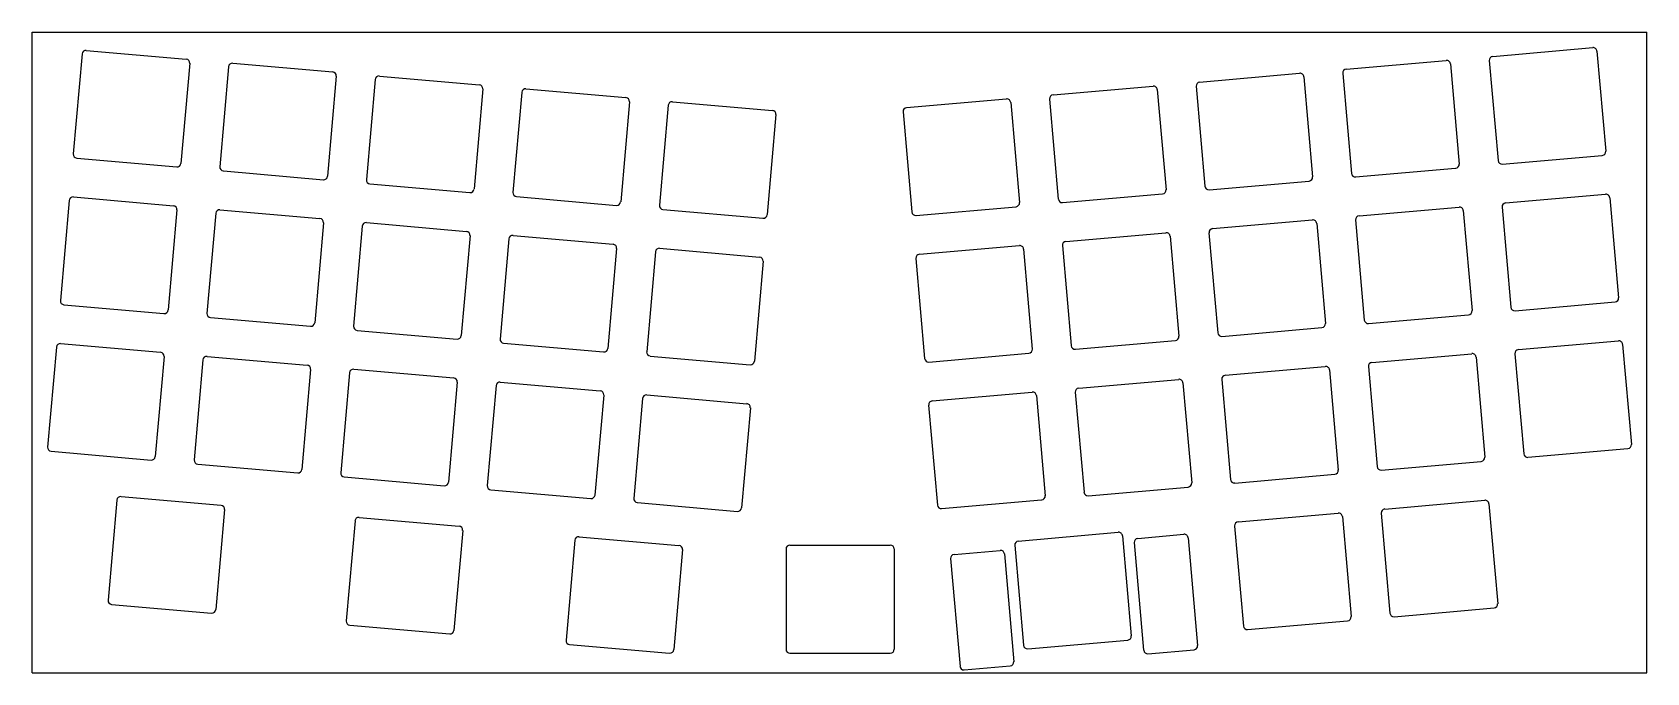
# Model space of a CAD drawing. Header units: millimetres. Extents: x 0 to 209, y -83 to 0.
import ezdxf

# ---------------------------------------------------------------- set-up
doc = ezdxf.new("R2010")
doc.units = ezdxf.units.MM

msp = doc.modelspace()

# ---------------------------------------------------------------- linework, layer by layer
for p, q in [((0.18, 0.04), (209.23, 0.04)), ((0.18, -82.87), (0.18, 0.04)), ((209.23, -82.87), (209.23, 0.04)), ((189.3, -3.08), (202.25, -1.95)), ((6.62, -2.76), (5.49, -15.71)), ((7.16, -2.31), (20.11, -3.44)), ((20.57, -3.98), (19.43, -16.93)), ((26.14, -3.97), (39.09, -5.1)), ((170.32, -4.74), (183.27, -3.61)), ((183.81, -4.06), (184.95, -17.02)), ((188.84, -3.62), (189.98, -16.57)), ((202.79, -2.4), (203.92, -15.35)), ((25.6, -4.42), (24.46, -17.37)), ((39.54, -5.64), (38.41, -18.59)), ((44.57, -6.08), (43.44, -19.03)), ((45.12, -5.63), (58.07, -6.76)), ((151.34, -6.4), (164.29, -5.27)), ((164.84, -5.72), (165.97, -18.68)), ((169.87, -5.28), (171, -18.24)), ((58.52, -7.3), (57.39, -20.25)), ((63.55, -7.74), (62.42, -20.69)), ((64.09, -7.29), (77.04, -8.42)), ((132.37, -8.06), (145.32, -6.93)), ((145.86, -7.39), (146.99, -20.34)), ((150.89, -6.95), (152.02, -19.9)), ((77.5, -8.96), (76.37, -21.91)), ((82.53, -9.4), (81.4, -22.35)), ((83.07, -8.95), (96.02, -10.08)), ((112.93, -10.27), (114.07, -23.22)), ((113.39, -9.72), (126.34, -8.59)), ((126.88, -9.05), (128.01, -22)), ((131.91, -8.61), (133.04, -21.56)), ((96.48, -10.62), (95.34, -23.57)), ((5.94, -16.25), (18.89, -17.39)), ((190.52, -17.03), (203.47, -15.9)), ((24.92, -17.91), (37.87, -19.05)), ((171.54, -18.69), (184.49, -17.56)), ((43.9, -19.57), (56.85, -20.71)), ((133.59, -22.01), (146.54, -20.88)), ((152.56, -20.35), (165.51, -19.22)), ((4.96, -21.74), (3.83, -34.69)), ((5.5, -21.28), (18.45, -22.42)), ((18.91, -22.96), (17.77, -35.91)), ((24.48, -22.94), (37.43, -24.08)), ((62.87, -21.23), (75.82, -22.37)), ((81.85, -22.89), (94.8, -24.03)), ((114.61, -23.67), (127.56, -22.54)), ((171.98, -23.72), (184.93, -22.59)), ((190.5, -22.6), (191.64, -35.55)), ((190.96, -22.06), (203.91, -20.93)), ((204.45, -21.38), (205.58, -34.33)), ((23.94, -23.4), (22.8, -36.35)), ((37.88, -24.62), (36.75, -37.57)), ((42.91, -25.06), (41.78, -38.01)), ((43.46, -24.6), (56.41, -25.74)), ((153, -25.38), (165.95, -24.25)), ((166.5, -24.7), (167.63, -37.65)), ((171.53, -24.26), (172.66, -37.21)), ((185.47, -23.04), (186.61, -35.99)), ((56.86, -26.28), (55.73, -39.23)), ((61.89, -26.72), (60.76, -39.67)), ((62.43, -26.26), (75.38, -27.4)), ((134.03, -27.04), (146.98, -25.91)), ((147.52, -26.36), (148.65, -39.31)), ((152.55, -25.92), (153.68, -38.87)), ((75.84, -27.94), (74.7, -40.89)), ((80.87, -28.38), (79.74, -41.33)), ((81.41, -27.92), (94.36, -29.06)), ((114.59, -29.24), (115.73, -42.19)), ((115.05, -28.7), (128, -27.57)), ((128.54, -28.02), (129.67, -40.97)), ((133.57, -27.58), (134.7, -40.53)), ((94.82, -29.6), (93.68, -42.55)), ((4.28, -35.23), (17.23, -36.36)), ((192.18, -36.01), (205.13, -34.87)), ((23.26, -36.89), (36.21, -38.02)), ((173.2, -37.67), (186.15, -36.53)), ((42.24, -38.55), (55.19, -39.68)), ((154.22, -39.33), (167.17, -38.19)), ((3.3, -40.72), (2.17, -53.67)), ((3.84, -40.26), (16.79, -41.39)), ((61.21, -40.21), (74.16, -41.34)), ((116.27, -42.65), (129.22, -41.52)), ((135.25, -40.99), (148.2, -39.85)), ((173.64, -42.7), (186.59, -41.57)), ((192.16, -41.58), (193.3, -54.53)), ((192.62, -41.04), (205.57, -39.9)), ((206.11, -40.36), (207.24, -53.31)), ((17.25, -41.94), (16.11, -54.89)), ((22.28, -42.38), (21.14, -55.33)), ((22.82, -41.92), (35.77, -43.05)), ((36.22, -43.6), (35.09, -56.55)), ((41.8, -43.58), (54.75, -44.71)), ((80.19, -41.87), (93.14, -43)), ((154.66, -44.36), (167.61, -43.23)), ((168.16, -43.68), (169.29, -56.63)), ((173.19, -43.24), (174.32, -56.19)), ((187.13, -42.02), (188.27, -54.97)), ((41.25, -44.04), (40.12, -56.99)), ((55.2, -45.26), (54.07, -58.21)), ((60.23, -45.7), (59.1, -58.65)), ((60.77, -45.24), (73.72, -46.37)), ((135.69, -46.02), (148.64, -44.89)), ((149.18, -45.34), (150.31, -58.29)), ((154.21, -44.9), (155.34, -57.85)), ((74.18, -46.92), (73.04, -59.87)), ((79.21, -47.36), (78.08, -60.31)), ((79.75, -46.9), (92.7, -48.04)), ((116.71, -47.68), (129.66, -46.55)), ((130.2, -47), (131.33, -59.95)), ((135.23, -46.56), (136.37, -59.51)), ((93.16, -48.58), (92.02, -61.53)), ((116.25, -48.22), (117.39, -61.17)), ((2.62, -54.21), (15.57, -55.34)), ((193.84, -54.98), (206.79, -53.85)), ((21.6, -55.87), (34.55, -57)), ((174.86, -56.64), (187.81, -55.51)), ((40.57, -57.53), (53.53, -58.66)), ((155.88, -58.31), (168.83, -57.17)), ((11.13, -60.52), (9.99, -73.47)), ((11.67, -60.07), (24.62, -61.2)), ((59.55, -59.19), (72.5, -60.32)), ((117.93, -61.63), (130.88, -60.49)), ((136.91, -59.97), (149.86, -58.83)), ((175.3, -61.68), (188.25, -60.54)), ((25.07, -61.74), (23.94, -74.69)), ((78.53, -60.85), (91.48, -61.98)), ((156.32, -63.34), (169.27, -62.2)), ((169.82, -62.66), (170.95, -75.61)), ((174.85, -62.22), (175.98, -75.17)), ((188.79, -61), (189.93, -73.95)), ((41.97, -63.22), (40.83, -76.17)), ((42.51, -62.77), (55.46, -63.9)), ((55.91, -64.44), (54.78, -77.39)), ((127.86, -65.83), (140.81, -64.69)), ((155.87, -63.88), (157, -76.83)), ((70.43, -65.71), (69.3, -78.66)), ((70.97, -65.26), (83.92, -66.39)), ((97.78, -66.84), (97.78, -79.84)), ((98.28, -66.34), (111.28, -66.34)), ((111.78, -66.84), (111.78, -79.84)), ((127.4, -66.37), (128.54, -79.32)), ((141.35, -65.15), (142.48, -78.1)), ((142.87, -66.02), (144.09, -79.97)), ((143.32, -65.48), (149.3, -64.95)), ((149.84, -65.41), (151.06, -79.36)), ((84.38, -66.93), (83.25, -79.88)), ((119.08, -68.1), (120.31, -82.05)), ((119.54, -67.56), (125.52, -67.04)), ((126.06, -67.49), (127.28, -81.44)), ((10.45, -74.02), (23.4, -75.15)), ((176.52, -75.62), (189.47, -74.49)), ((41.29, -76.71), (54.24, -77.85)), ((157.54, -77.28), (170.5, -76.15)), ((69.75, -79.2), (82.7, -80.34)), ((129.08, -79.77), (142.03, -78.64)), ((98.28, -80.34), (111.28, -80.34)), ((144.63, -80.42), (150.61, -79.9)), ((0.18, -82.87), (209.23, -82.87)), ((120.85, -82.5), (126.82, -81.98))]:
    msp.add_line(p, q)
for centre, start, end in [((202.29, -2.45), 5, 95), ((7.12, -2.8), 85, 175), ((20.07, -3.94), 355, 85), ((26.09, -4.46), 85, 175), ((183.32, -4.11), 5, 95), ((189.34, -3.58), 95, 185), ((39.05, -5.6), 355, 85), ((45.07, -6.12), 85, 175), ((164.34, -5.77), 5, 95), ((170.36, -5.24), 95, 185), ((58.02, -7.26), 355, 85), ((64.05, -7.78), 85, 175), ((132.41, -8.56), 95, 185), ((145.36, -7.43), 5, 95), ((151.39, -6.9), 95, 185), ((77, -8.92), 355, 85), ((83.03, -9.45), 85, 175), ((95.98, -10.58), 355, 85), ((113.43, -10.22), 95, 185), ((126.38, -9.09), 5, 95), ((5.98, -15.75), 175, 265), ((190.48, -16.53), 185, 275), ((203.43, -15.4), 275, 5), ((18.93, -16.89), 265, 355), ((24.96, -17.41), 175, 265), ((37.91, -18.55), 265, 355), ((165.47, -18.72), 275, 5), ((171.5, -18.19), 185, 275), ((184.45, -17.06), 275, 5), ((43.94, -19.08), 175, 265), ((56.89, -20.21), 265, 355), ((62.92, -20.74), 175, 265), ((146.49, -20.38), 275, 5), ((152.52, -19.85), 185, 275), ((5.46, -21.78), 85, 175), ((18.41, -22.91), 355, 85), ((24.43, -23.44), 85, 175), ((75.87, -21.87), 265, 355), ((81.89, -22.4), 175, 265), ((127.52, -22.04), 275, 5), ((133.54, -21.51), 185, 275), ((184.98, -23.09), 5, 95), ((191, -22.56), 95, 185), ((203.95, -21.43), 5, 95), ((37.38, -24.57), 355, 85), ((43.41, -25.1), 85, 175), ((94.84, -23.53), 265, 355), ((114.57, -23.17), 185, 275), ((166, -24.75), 5, 95), ((172.02, -24.22), 95, 185), ((56.36, -26.24), 355, 85), ((62.39, -26.76), 85, 175), ((134.07, -27.54), 95, 185), ((147.02, -26.41), 5, 95), ((153.05, -25.88), 95, 185), ((75.34, -27.9), 355, 85), ((81.37, -28.42), 85, 175), ((94.32, -29.56), 355, 85), ((115.09, -29.2), 95, 185), ((128.04, -28.07), 5, 95), ((4.32, -34.73), 175, 265), ((205.09, -34.38), 275, 5), ((17.27, -35.87), 265, 355), ((23.3, -36.39), 175, 265), ((36.25, -37.53), 265, 355), ((173.16, -37.17), 185, 275), ((186.11, -36.04), 275, 5), ((192.14, -35.51), 185, 275), ((42.28, -38.05), 175, 265), ((55.23, -39.19), 265, 355), ((61.26, -39.71), 175, 265), ((148.15, -39.36), 275, 5), ((154.18, -38.83), 185, 275), ((167.13, -37.7), 275, 5), ((3.8, -40.76), 85, 175), ((16.75, -41.89), 355, 85), ((74.21, -40.85), 265, 355), ((80.23, -41.37), 175, 265), ((129.18, -41.02), 275, 5), ((135.2, -40.49), 185, 275), ((186.64, -42.06), 5, 95), ((192.66, -41.54), 95, 185), ((205.61, -40.4), 5, 95), ((22.77, -42.42), 85, 175), ((35.72, -43.55), 355, 85), ((41.75, -44.08), 85, 175), ((93.18, -42.51), 265, 355), ((116.23, -42.15), 185, 275), ((167.66, -43.72), 5, 95), ((173.69, -43.2), 95, 185), ((54.7, -45.21), 355, 85), ((60.73, -45.74), 85, 175), ((148.68, -45.38), 5, 95), ((154.71, -44.86), 95, 185), ((73.68, -46.87), 355, 85), ((79.71, -47.4), 85, 175), ((92.66, -48.53), 355, 85), ((116.75, -48.18), 95, 185), ((129.7, -47.04), 5, 95), ((135.73, -46.52), 95, 185), ((2.66, -53.71), 175, 265), ((206.75, -53.35), 275, 5), ((15.61, -54.84), 265, 355), ((21.64, -55.37), 175, 265), ((174.82, -56.15), 185, 275), ((187.77, -55.01), 275, 5), ((193.8, -54.49), 185, 275), ((34.59, -56.5), 265, 355), ((40.62, -57.03), 175, 265), ((53.57, -58.16), 265, 355), ((149.81, -58.33), 275, 5), ((155.84, -57.81), 185, 275), ((168.79, -56.67), 275, 5), ((11.62, -60.57), 85, 175), ((59.6, -58.69), 175, 265), ((72.55, -59.82), 265, 355), ((78.57, -60.35), 175, 265), ((130.84, -59.99), 275, 5), ((136.86, -59.47), 185, 275), ((188.3, -61.04), 5, 95), ((24.58, -61.7), 355, 85), ((91.52, -61.48), 265, 355), ((117.89, -61.13), 185, 275), ((169.32, -62.7), 5, 95), ((175.35, -62.17), 95, 185), ((42.46, -63.26), 85, 175), ((55.41, -64.4), 355, 85), ((140.85, -65.19), 5, 95), ((156.37, -63.83), 95, 185), ((70.93, -65.76), 85, 175), ((83.88, -66.89), 355, 85), ((98.28, -66.84), 90, 180), ((111.28, -66.84), 0, 90), ((127.9, -66.32), 95, 185), ((143.37, -65.98), 95, 185), ((149.35, -65.45), 5, 95), ((119.58, -68.06), 95, 185), ((125.56, -67.53), 5, 95), ((10.49, -73.52), 175, 265), ((23.44, -74.65), 265, 355), ((176.48, -75.12), 185, 275), ((189.43, -73.99), 275, 5), ((41.33, -76.22), 175, 265), ((157.5, -76.78), 185, 275), ((170.45, -75.65), 275, 5), ((54.28, -77.35), 265, 355), ((69.8, -78.71), 175, 265), ((129.03, -79.28), 185, 275), ((141.99, -78.14), 275, 5), ((150.57, -79.4), 275, 5), ((82.75, -79.84), 265, 355), ((98.28, -79.84), 180, 270), ((111.28, -79.84), 270, 0), ((126.78, -81.48), 275, 5), ((144.59, -79.92), 185, 275), ((120.8, -82), 185, 275)]:
    msp.add_arc(centre, 0.5, start, end)

doc.saveas('drawing.dxf')
